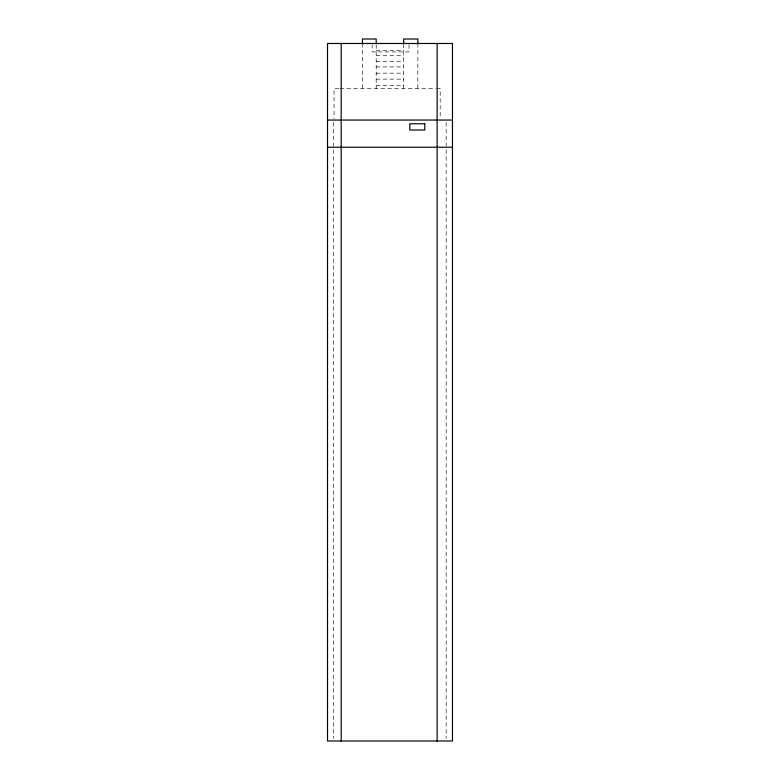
<?xml version="1.0" encoding="UTF-8"?>
<svg xmlns="http://www.w3.org/2000/svg" width="780" height="780" viewBox="0 0 780 780"><rect width="100%" height="100%" fill="white"/><g stroke="black" fill="none" stroke-linecap="round" stroke-linejoin="round"><path stroke-width="0.58" stroke-dasharray="3.9 2.92" d="M376.184 50.486L403.679 50.486M376.184 55.731L403.679 55.731M376.184 61.542L403.679 61.542M376.184 66.924L403.679 66.924M376.184 73.174L403.679 73.174M376.184 79.111L403.679 79.111M376.184 85.361L403.679 85.361M338.9 88.491L334.074 88.491L334.074 118.833M339.982 88.491L435.484 88.491M436.566 88.491L440.183 88.491L440.183 118.833M446.16 122.411L446.16 146.055M446.16 149.672L446.16 738.562M417.856 43.485L417.856 88.491M409.042 44.694L409.042 51.919L372.167 51.919L372.167 44.694M403.679 43.768L403.679 88.491M376.184 44.655L376.184 88.491M362.437 43.485L362.437 88.491M333.538 122.411L333.538 146.055M333.538 149.672L333.538 738.562"/><path stroke-width="1.17" d="M327.522 120.052L452.478 120.052M327.522 147.235L452.478 147.235M437.131 43.485L437.131 741M417.856 43.768L417.856 39L403.679 39L403.679 43.768M376.184 43.768L376.184 39L362.437 39L362.437 43.768M341.191 43.485L341.191 741M452.478 43.485L327.522 43.485L327.522 741L452.478 741L452.478 43.485M424.798 123.796L409.793 123.796L409.793 130.016L424.798 130.016L424.798 123.796"/></g></svg>
